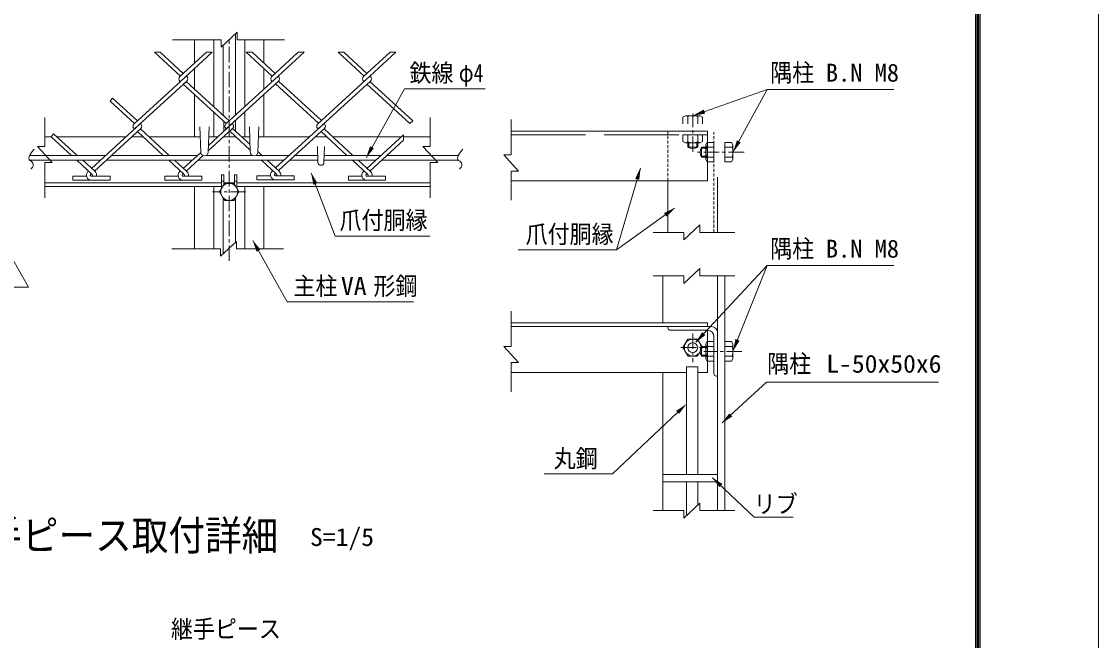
# Model space of a CAD drawing. Units: millimetres, scale not verified, with parts at other scales. Extents: x -4455 to 4455, y -3150 to 3150.
# Drawn here: x 1852 to 4455, y -1086 to 410 of the extents above; entities that cross this region are included whole.
import ezdxf
from ezdxf.enums import TextEntityAlignment as Align

# ---------------------------------------------------------------- set-up
doc = ezdxf.new("R2010")
doc.units = ezdxf.units.MM
doc.header["$LTSCALE"] = 30
for name, pattern in [('DASHED', [7.5, 6, -1.5]), ('USER1', [2, 1.25, -0.25, 0.25, -0.25]), ('USER2', [0.375, 0.25, -0.125])]:
    doc.linetypes.add(name, pattern=pattern)
doc.layers.add('0-4_7詳細', color=7, linetype='Continuous', lineweight=18)
doc.layers.add('0-D_D-TTL', color=7, linetype='Continuous', lineweight=9)
doc.styles.add('ＭＳ ゴシック', font='')
doc.styles.get('ＭＳ ゴシック').set_extended_font_data('MS Gothic')

msp = doc.modelspace()

# ---------------------------------------------------------------- linework, layer by layer
at = {"layer": '0-4_7詳細', "color": 4}
for p, q in [((2334.32, 366.16), (2216.52, 366.16)), ((2373.09, 384.16), (2334.32, 348.16)), ((2334.32, 366.16), (2334.32, 348.16)), ((2373.09, 366.16), (2373.09, 384.16)), ((2373.09, 366.16), (2487.04, 366.16)), ((1907.99, 108.06), (1907.99, 178.26)), ((2839.79, 108.06), (2839.79, 178.26)), ((3035.32, 87.71), (3035.32, 173.29)), ((1907.99, 108.06), (1889.99, 108.06)), ((1925.99, 69.29), (1889.99, 108.06)), ((2839.79, 108.06), (2821.79, 108.06)), ((2857.79, 69.29), (2821.79, 108.06)), ((3017.32, 87.71), (3053.32, 48.93)), ((3035.32, 87.71), (3017.32, 87.71)), ((1907.99, 69.29), (1907.99, -16.29)), ((1907.99, 69.29), (1925.99, 69.29)), ((2839.79, 69.29), (2839.79, -16.29)), ((2839.79, 69.29), (2857.79, 69.29)), ((3035.32, 48.93), (3035.32, -21.26)), ((3035.32, 48.93), (3053.32, 48.93)), ((3452.92, -99.46), (3378.7, -99.46)), ((3452.92, -117.46), (3491.69, -81.46)), ((3452.92, -99.46), (3452.92, -117.46)), ((3491.69, -99.46), (3491.69, -81.46)), ((3491.69, -99.46), (3576.37, -99.46)), ((2371.22, -121.19), (2332.45, -157.19)), ((2371.22, -139.19), (2371.22, -121.19)), ((2332.45, -139.19), (2214.65, -139.19)), ((2332.45, -139.19), (2332.45, -157.19)), ((2371.22, -139.19), (2485.17, -139.19)), ((3452.92, -204.75), (3378.7, -204.75)), ((3452.92, -222.75), (3491.69, -186.75)), ((3452.92, -204.75), (3452.92, -222.75)), ((3491.69, -204.75), (3491.69, -186.75)), ((3491.69, -204.75), (3576.37, -204.75)), ((3035.32, -375.5), (3035.32, -289.92)), ((3017.32, -375.5), (3053.32, -414.28)), ((3035.32, -375.5), (3017.32, -375.5)), ((3035.32, -414.28), (3035.32, -484.47)), ((3035.32, -414.28), (3053.32, -414.28)), ((3452.92, -789.79), (3491.69, -753.79)), ((3491.69, -771.79), (3491.69, -753.79)), ((3452.92, -771.79), (3378.7, -771.79)), ((3452.92, -771.79), (3452.92, -789.79)), ((3491.69, -771.79), (3576.37, -771.79))]:
    msp.add_line(p, q, dxfattribs=at)
at = {"layer": '0-4_7詳細', "lineweight": 9}
for p, q in [((2269.71, 309.6), (2269.71, 366.16)), ((2316.21, 204.47), (2316.21, 366.16)), ((2368.71, 183.85), (2368.71, 380.09)), ((2391.21, 204.47), (2391.21, 366.16)), ((2437.71, 309.6), (2437.71, 366.16)), ((2338.71, 183.85), (2338.71, 352.23)), ((2269.71, 247.08), (2269.71, 296.58)), ((2437.71, 247.08), (2437.71, 296.58)), ((3654.34, 246.18), (3572.4, 96.03)), ((2269.71, 131.73), (2269.71, 234.05)), ((2437.71, 131.73), (2437.71, 234.05)), ((2316.21, 131.73), (2316.21, 191.44)), ((2391.21, 131.73), (2391.21, 191.44)), ((3456.48, 182.47), (3450.72, 179.14)), ((3456.48, 182.47), (3492, 182.47)), ((3492, 182.47), (3497.76, 179.14)), ((2340.85, 145.3), (2340.85, 168.86)), ((2368.71, 145.3), (2368.71, 170.83)), ((3450.72, 179.14), (3450.72, 163.27)), ((3462.24, 180.41), (3462.24, 163.27)), ((3486.24, 180.41), (3486.24, 163.27)), ((3497.76, 179.14), (3497.76, 163.27)), ((1907.99, 131.73), (1923.11, 131.73)), ((1937.32, 131.73), (2104.01, 131.73)), ((2118.22, 131.73), (2145.14, 131.73)), ((2159.35, 131.73), (2283.34, 131.73)), ((2282.46, 155.88), (2284.71, 94.38)), ((2304.96, 155.88), (2302.71, 94.38)), ((2304.07, 131.73), (2326.04, 131.73)), ((2340.25, 131.73), (2369.31, 131.73)), ((2383.52, 131.73), (2403.34, 131.73)), ((2402.46, 155.88), (2404.71, 94.38)), ((2424.96, 155.88), (2422.71, 94.38)), ((2424.07, 131.73), (2548.07, 131.73)), ((2562.28, 131.73), (2589.19, 131.73)), ((2603.4, 131.73), (2770.09, 131.73)), ((2775.2, 131.73), (2839.79, 131.73)), ((3035.32, 145.27), (3507.24, 145.27)), ((3510.24, 145.27), (3402.24, 145.27)), ((3450.72, 136.27), (3497.76, 136.27)), ((3450.72, 120.4), (3450.72, 136.27)), ((3462.24, 119.13), (3462.24, 136.27)), ((3486.24, 119.13), (3486.24, 136.27)), ((3510.24, 25.27), (3510.24, 145.27)), ((2566.84, 108.03), (2568.24, 69.84)), ((2584.03, 108.03), (2582.64, 69.84)), ((3456.48, 117.07), (3450.72, 120.4)), ((3456.48, 117.07), (3492, 117.07)), ((3462.24, 117.07), (3462.24, 106.41)), ((3462.24, 106.41), (3486.24, 106.41)), ((3486.24, 117.07), (3486.24, 106.41)), ((3495.38, 82.27), (3495.38, 106.27)), ((3506.04, 106.27), (3495.38, 106.27)), ((3506.04, 76.51), (3506.04, 112.03)), ((3508.1, 106.27), (3525.24, 106.27)), ((3525.24, 70.75), (3525.24, 117.79)), ((3568.12, 117.79), (3552.24, 117.79)), ((3552.24, 70.75), (3552.24, 117.79)), ((3569.38, 106.27), (3552.24, 106.27)), ((3571.44, 112.03), (3568.12, 117.79)), ((3571.44, 76.51), (3571.44, 112.03)), ((1871.11, 86.73), (2054.9, 86.73)), ((2069.11, 86.73), (2276.93, 86.73)), ((2298.45, 86.73), (2408.96, 86.73)), ((2418.45, 86.73), (2498.96, 86.73)), ((2513.17, 86.73), (2567.62, 86.73)), ((2583.25, 86.73), (2720.99, 86.73)), ((2735.2, 86.73), (2907.46, 86.73)), ((3506.04, 82.27), (3495.38, 82.27)), ((3508.1, 82.27), (3525.24, 82.27)), ((3569.38, 82.27), (3552.24, 82.27)), ((1871.64, 74.73), (2041.81, 74.73)), ((2056.02, 74.73), (2263.83, 74.73)), ((2278.04, 74.73), (2485.86, 74.73)), ((2500.07, 74.73), (2568.06, 74.73)), ((2582.81, 74.73), (2707.89, 74.73)), ((2722.1, 74.73), (2907.99, 74.73)), ((3506.04, 76.51), (3509.37, 70.75)), ((3509.37, 70.75), (3525.24, 70.75)), ((3568.12, 70.75), (3552.24, 70.75)), ((3571.44, 76.51), (3568.12, 70.75)), ((2334.96, 6.64), (2334.96, 39.42)), ((2366.46, 39.42), (2372.46, 39.42)), ((2366.46, 17.03), (2366.46, 39.42)), ((2372.46, 6.64), (2372.46, 39.42)), ((3534.24, -99.46), (3534.24, 34.27)), ((1907.99, 20.73), (2334.96, 20.73)), ((1907.99, 11.73), (2334.96, 11.73)), ((2334.96, 11.73), (2218.71, 11.73)), ((2334.96, 11.73), (2244.21, 11.73)), ((2269.71, -139.19), (2269.71, 11.73)), ((2316.21, -139.19), (2316.21, 11.73)), ((2340.96, 24.42), (2334.96, 24.42)), ((2337.43, 10.92), (2334.96, 10.92)), ((2340.96, 20.73), (2366.46, 20.73)), ((2366.46, 24.42), (2372.46, 24.42)), ((2369.99, 10.92), (2372.46, 10.92)), ((2372.46, 20.73), (2839.79, 20.73)), ((2372.46, 11.73), (2839.79, 11.73)), ((2463.21, 11.73), (2372.46, 11.73)), ((2488.71, 11.73), (2372.46, 11.73)), ((2391.21, -139.19), (2391.21, 11.73)), ((2437.71, -139.19), (2437.71, 11.73)), ((3035.32, 25.27), (3510.24, 25.27)), ((3414.24, -99.46), (3414.24, 25.27)), ((2338.71, -151.38), (2338.71, -16.38)), ((2368.71, -123.52), (2368.71, -16.38)), ((3290.03, -141.97), (3430.56, -40.72)), ((3654.34, -179.17), (3572.18, -385.08)), ((3402.24, -317.94), (3402.24, -204.75)), ((3534.24, -771.79), (3534.24, -204.75)), ((3552.24, -771.79), (3552.24, -204.75)), ((3035.32, -317.94), (3507.24, -317.94)), ((3035.32, -326.94), (3507.24, -326.94)), ((3510.24, -317.94), (3402.24, -317.94)), ((3519.24, -326.94), (3414.24, -326.94)), ((3414.24, -326.94), (3414.24, -329.94)), ((3510.24, -335.94), (3420.24, -335.94)), ((3424.74, -317.94), (3425.04, -317.94)), ((3510.24, -326.94), (3510.24, -317.94)), ((3510.24, -437.94), (3510.24, -335.94)), ((3525.24, -440.94), (3525.24, -350.94)), ((3525.24, -410.46), (3525.24, -363.42)), ((3534.24, -446.94), (3534.24, -341.94)), ((3568.12, -363.42), (3552.24, -363.42)), ((3552.24, -410.46), (3552.24, -363.42)), ((3571.44, -369.18), (3568.12, -363.42)), ((3495.38, -398.94), (3495.38, -374.94)), ((3506.04, -374.94), (3495.38, -374.94)), ((3506.04, -404.7), (3506.04, -369.18)), ((3508.1, -374.94), (3525.24, -374.94)), ((3569.38, -374.94), (3552.24, -374.94)), ((3571.44, -404.7), (3571.44, -369.18)), ((3506.04, -398.94), (3495.38, -398.94)), ((3506.04, -404.7), (3509.37, -410.46)), ((3508.1, -398.94), (3525.24, -398.94)), ((3509.37, -410.46), (3525.24, -410.46)), ((3569.38, -398.94), (3552.24, -398.94)), ((3568.12, -410.46), (3552.24, -410.46)), ((3571.44, -404.7), (3568.12, -410.46)), ((3035.32, -437.94), (3459.56, -437.94)), ((3402.24, -771.79), (3402.24, -437.94)), ((3459.56, -684.43), (3459.56, -424)), ((3459.56, -424), (3486.56, -424)), ((3486.56, -684.43), (3486.56, -424)), ((3486.56, -437.94), (3510.24, -437.94)), ((3534.24, -446.94), (3531.24, -446.94)), ((3534.24, -684.43), (3402.24, -684.43)), ((3534.24, -702.43), (3402.24, -702.43)), ((3459.56, -783.63), (3459.56, -702.43)), ((3486.56, -758.56), (3486.56, -702.43))]:
    msp.add_line(p, q, dxfattribs=at)
at = {"layer": '0-4_7詳細', "color": 1, "linetype": 'USER1'}
for p, q in [((2353.71, -168.5), (2353.71, 367.3)), ((3474.24, 95.17), (3474.24, 187.54)), ((3598.24, 94.27), (3481.8, 94.27)), ((2394, -1.62), (2313.36, -1.62)), ((3474.24, -343.75), (3474.24, -413.14)), ((3445.68, -377.94), (3502.8, -377.94)), ((3593.34, -386.94), (3500.98, -386.94))]:
    msp.add_line(p, q, dxfattribs=at)
at = {"layer": '0-4_7詳細', "color": 3}
for p, q in [((2235.59, 278.34), (2172.79, 335.88)), ((2187, 335.88), (2172.79, 335.88)), ((2242.69, 284.85), (2187, 335.88)), ((2298.39, 335.88), (2234.52, 277.36)), ((2312.6, 335.88), (2235.59, 265.32)), ((2312.6, 335.88), (2298.39, 335.88)), ((2457.62, 278.34), (2394.82, 335.88)), ((2409.03, 335.88), (2394.82, 335.88)), ((2464.72, 284.85), (2409.03, 335.88)), ((2520.41, 335.88), (2456.55, 277.36)), ((2534.62, 335.88), (2471.83, 278.34)), ((2534.62, 335.88), (2520.41, 335.88)), ((2679.64, 278.34), (2616.85, 335.88)), ((2631.06, 335.88), (2616.85, 335.88)), ((2686.75, 284.85), (2631.06, 335.88)), ((2742.44, 335.88), (2678.57, 277.36)), ((2756.65, 335.88), (2693.85, 278.34)), ((2756.65, 335.88), (2742.44, 335.88)), ((2235.59, 265.32), (2123.5, 162.61)), ((2250.87, 266.3), (2124.57, 150.57)), ((2235.59, 265.32), (2234.52, 266.3)), ((2235.59, 265.32), (2234.52, 266.3)), ((2250.87, 266.3), (2242.69, 258.81)), ((2250.87, 277.36), (2249.8, 278.34)), ((2353.71, 170.1), (2249.8, 265.32)), ((2471.83, 278.34), (2345.53, 162.61)), ((2472.9, 266.3), (2346.6, 150.57)), ((2464.72, 284.85), (2456.55, 277.36)), ((2457.62, 265.32), (2456.55, 266.3)), ((2457.62, 265.32), (2456.55, 266.3)), ((2472.9, 277.36), (2471.83, 278.34)), ((2472.9, 277.36), (2471.83, 278.34)), ((2576.81, 171.08), (2472.9, 266.3)), ((2693.85, 278.34), (2567.56, 162.61)), ((2694.92, 266.3), (2568.63, 150.57)), ((2686.75, 284.85), (2678.57, 277.36)), ((2679.64, 265.32), (2678.57, 266.3)), ((2679.64, 265.32), (2678.57, 266.3)), ((2694.92, 277.36), (2693.85, 278.34)), ((2694.92, 277.36), (2693.85, 278.34)), ((2797.76, 170.1), (2693.85, 265.32)), ((2346.6, 163.59), (2242.69, 258.81)), ((2569.7, 164.57), (2465.79, 259.79)), ((2790.66, 163.59), (2686.75, 258.81)), ((2071.73, 225.03), (2065.63, 217.6)), ((2124.57, 163.59), (2065.63, 217.6)), ((2131.68, 170.1), (2071.73, 225.03)), ((2583.91, 164.57), (2465.79, 56.34)), ((2575.74, 170.1), (2567.56, 162.61)), ((2583.91, 162.61), (2582.84, 163.59)), ((2583.91, 162.61), (2582.84, 163.59)), ((2790.66, 163.59), (2797.76, 170.1)), ((1929.21, 139.16), (1923.11, 131.73)), ((1972.22, 86.73), (1923.11, 131.73)), ((1986.43, 86.73), (1929.21, 139.16)), ((2124.57, 150.57), (2123.5, 151.55)), ((2124.57, 150.57), (2123.5, 151.55)), ((2139.85, 151.55), (2131.68, 144.06)), ((2194.25, 86.73), (2131.68, 144.06)), ((2208.46, 86.73), (2138.78, 150.57)), ((2361.88, 151.55), (2302.82, 97.43)), ((2346.6, 150.57), (2345.53, 151.55)), ((2346.6, 150.57), (2345.53, 151.55)), ((2404.52, 99.46), (2354.78, 145.04)), ((2404.03, 112.93), (2361.88, 151.55)), ((2584.98, 152.53), (2472.9, 49.83)), ((2568.63, 150.57), (2567.56, 151.55)), ((2568.63, 150.57), (2567.56, 151.55)), ((2638.3, 86.73), (2575.74, 144.06)), ((2652.51, 86.73), (2582.84, 150.57)), ((2775.2, 136.41), (2686.75, 55.36)), ((2775.2, 123.39), (2775.2, 136.41)), ((2775.2, 123.39), (2693.85, 48.85)), ((2284.72, 93.87), (2242.69, 55.36)), ((2290.37, 86.02), (2249.8, 48.85)), ((2432.63, 86.73), (2422.76, 95.77)), ((2022.72, 40.45), (1985.31, 74.73)), ((2029.21, 47.53), (1999.52, 74.73)), ((2244.75, 40.45), (2207.34, 74.73)), ((2251.24, 47.53), (2221.55, 74.73)), ((2467.85, 41.43), (2431.51, 74.73)), ((2474.33, 48.51), (2445.72, 74.73)), ((2688.81, 40.45), (2651.4, 74.73)), ((2695.29, 47.53), (2665.61, 74.73)), ((2008.47, 36.28), (1975.67, 36.28)), ((1975.67, 26.68), (1975.67, 36.28)), ((2021.1, 26.68), (1975.67, 26.68)), ((2013.56, 48.85), (2012.12, 47.53)), ((2020.67, 42.34), (2018.61, 40.45)), ((2020.23, 36.28), (2065.67, 36.28)), ((2021.1, 36.28), (2020.23, 36.28)), ((2020.23, 26.68), (2065.67, 26.68)), ((2020.67, 42.34), (2022.72, 40.45)), ((2065.67, 26.68), (2065.67, 36.28)), ((2197.69, 26.68), (2197.69, 36.28)), ((2230.5, 36.28), (2197.69, 36.28)), ((2243.13, 26.68), (2197.69, 26.68)), ((2235.59, 48.85), (2234.15, 47.53)), ((2242.69, 42.34), (2240.64, 40.45)), ((2243.13, 36.28), (2242.26, 36.28)), ((2242.26, 36.28), (2287.69, 36.28)), ((2242.26, 26.68), (2287.69, 26.68)), ((2287.69, 26.68), (2287.69, 36.28)), ((2453.6, 37.26), (2420.79, 37.26)), ((2420.79, 27.66), (2420.79, 37.26)), ((2466.23, 27.66), (2420.79, 27.66)), ((2458.69, 49.83), (2457.25, 48.51)), ((2465.79, 43.32), (2463.74, 41.43)), ((2465.36, 37.26), (2510.79, 37.26)), ((2466.23, 37.26), (2465.36, 37.26)), ((2465.36, 27.66), (2510.79, 27.66)), ((2510.79, 27.66), (2510.79, 37.26)), ((2641.75, 26.68), (2641.75, 36.28)), ((2674.56, 36.28), (2641.75, 36.28)), ((2687.19, 26.68), (2641.75, 26.68)), ((2679.64, 48.85), (2678.21, 47.53)), ((2686.75, 42.34), (2684.69, 40.45)), ((2686.31, 36.28), (2731.75, 36.28)), ((2687.19, 36.28), (2686.31, 36.28)), ((2686.31, 26.68), (2731.75, 26.68)), ((2731.75, 26.68), (2731.75, 36.28))]:
    msp.add_line(p, q, dxfattribs=at)
at = {"layer": '0-4_7詳細', "color": 3, "linetype": 'DASHED'}
msp.add_line((3035.32, 136.27), (3510.24, 136.27), dxfattribs=at)
at = {"layer": '0-4_7詳細', "color": 1, "linetype": 'USER2'}
for p, q in [((3414.24, 25.27), (3414.24, 145.35)), ((3525.24, -99.46), (3525.24, 142.86))]:
    msp.add_line(p, q, dxfattribs=at)
at = {"layer": '0-4_7詳細', "color": 1}
for p, q in [((3464.64, 117.07), (3464.64, 105.2)), ((3483.84, 117.07), (3483.84, 105.2)), ((3506.04, 103.87), (3494.17, 103.87)), ((3506.04, 84.67), (3494.17, 84.67)), ((3506.04, -377.34), (3494.17, -377.34)), ((3506.04, -396.54), (3494.17, -396.54)), ((3437.69, -534.54), (3279.99, -682.73)), ((3115.26, -682.73), (3279.99, -682.73))]:
    msp.add_line(p, q, dxfattribs=at)
at = {"layer": '0-4_7詳細', "lineweight": 9}
for points in [[(2972.73, 247.63), (2777.17, 247.63), (2685.31, 81.9)], [(3960.15, 246.18), (3654.34, 246.18), (3476.13, 183.14)], [(3492, 117.07), (3497.76, 120.4), (3497.76, 136.27)], [(3506.04, 112.03), (3509.37, 117.79), (3525.24, 117.79)], [(3052.04, -141.97), (3290.03, -141.97), (3347.85, 55.9)], [(2340.96, 17.03), (2340.96, 39.42), (2334.96, 39.42)], [(2838.82, -108.77), (2610.06, -108.77), (2552.14, 43.63)], [(2799.35, -267.49), (2493.99, -267.49), (2410.87, -119.12)], [(3960.15, -179.17), (3654.34, -179.17), (3481.93, -364.72)], [(3506.04, -369.18), (3509.37, -363.42), (3525.24, -363.42)], [(4068.4, -461.12), (3652.57, -461.12), (3545.65, -559.54)], [(3716.71, -787.42), (3622.79, -787.42), (3521.95, -692.28)]]:
    msp.add_lwpolyline(points, dxfattribs=at)
at = {"layer": '0-4_7詳細', "color": 3}
for points in [[(2139.85, 162.61), (2138.78, 163.59), (2020.67, 55.36)], [(2361.88, 162.61), (2360.81, 163.59), (2303.31, 110.9)], [(2139.85, 151.55), (2027.77, 48.85), (2029.21, 47.53)]]:
    msp.add_lwpolyline(points, dxfattribs=at)
at = {"layer": '0-4_7詳細', "color": 4}
for points in [[(1874.84, 53.46), (1875.15, 53.84), (1877.82, 58.05), (1879.38, 61.8), (1879.85, 65.12), (1879.23, 67.99), (1877.51, 70.42), (1874.69, 72.41), (1871.86, 74.42), (1870.11, 76.9), (1869.43, 79.86), (1869.82, 83.29), (1871.28, 87.2), (1873.82, 91.58), (1877.44, 96.44), (1882.13, 101.77)], [(2911.19, 53.46), (2911.5, 53.84), (2914.17, 58.05), (2915.73, 61.8), (2916.2, 65.12), (2915.58, 67.99), (2913.86, 70.42), (2911.04, 72.41), (2908.21, 74.42), (2906.46, 76.9), (2905.78, 79.86), (2906.17, 83.29), (2907.63, 87.2), (2910.17, 91.58), (2913.79, 96.44), (2918.48, 101.77)], [(1527.34, -232.13), (1868.17, -232.13), (1739.68, -5.21)]]:
    msp.add_lwpolyline(points, dxfattribs=at)
at = {"layer": '0-4_7詳細', "color": 3}
for points in [[(2330.19, -1.62), (2341.95, -21.99), (2365.47, -21.99), (2377.23, -1.62), (2365.47, 18.75), (2341.95, 18.75)], [(3497.76, -377.94), (3486, -357.57), (3462.48, -357.57), (3450.72, -377.94), (3462.48, -398.31), (3486, -398.31)]]:
    msp.add_lwpolyline(points, close=True, dxfattribs=at)
for centre, radius in [((2353.71, -1.62), 20.4), ((3474.24, -377.94), 20.4), ((3474.24, -377.94), 12)]:
    msp.add_circle(centre, radius, dxfattribs=at)
for centre, radius, start, end in [((2239.58, 271.83), 7.5, 132.5, 227.5), ((2245.8, 271.83), 7.5, 312.5, 47.5), ((2461.61, 271.83), 7.5, 132.5, 227.5), ((2467.83, 271.83), 7.5, 312.5, 47.5), ((2683.64, 271.83), 7.5, 132.5, 227.5), ((2689.86, 271.83), 7.5, 312.5, 47.5), ((2128.57, 157.08), 7.5, 132.5, 227.5), ((2134.79, 157.08), 7.5, 312.5, 47.5), ((2350.6, 157.08), 7.5, 132.5, 227.5), ((2356.82, 157.08), 7.5, 312.5, 47.5), ((2572.63, 157.08), 7.5, 132.5, 227.5), ((2578.84, 157.08), 7.5, 312.5, 47.5), ((2020.23, 38.68), 12, 132.5, 270), ((2020.23, 38.68), 2.4, 132.5, 270), ((2021.1, 38.68), 2.4, 270, 47.5), ((2021.1, 38.68), 12, 348.46304, 47.5), ((2242.26, 38.68), 12, 132.5, 270), ((2242.26, 38.68), 2.4, 132.5, 270), ((2243.13, 38.68), 2.4, 270, 47.5), ((2243.13, 38.68), 12, 348.46304, 47.5), ((2465.36, 39.66), 12, 132.5, 270), ((2465.36, 39.66), 2.4, 132.5, 270), ((2466.23, 39.66), 2.4, 270, 47.5), ((2466.23, 39.66), 12, 348.46304, 47.5), ((2686.31, 38.68), 12, 132.5, 270), ((2686.31, 38.68), 2.4, 132.5, 270), ((2687.19, 38.68), 2.4, 270, 47.5), ((2687.19, 38.68), 12, 348.46304, 47.5)]:
    msp.add_arc(centre, radius, start, end, dxfattribs=at)
at = {"layer": '0-4_7詳細', "lineweight": 9}
for centre, radius, start, end in [((3456.48, 173.38), 9.09, 50.6618, 90), ((3474.24, 146.47), 36, 70.52878, 109.47122), ((3492, 173.38), 9.09, 90, 129.3382), ((3456.48, 126.16), 9.09, 270, 309.3382), ((3474.24, 153.07), 36, 250.52878, 289.47122), ((3474.24, 127.19), 24, 240, 300), ((3492, 126.16), 9.09, 230.6618, 270), ((3516.17, 94.27), 24, 150, 210), ((3515.13, 112.03), 9.09, 180, 219.3382), ((3542.04, 94.27), 36, 160.52878, 199.47122), ((3562.35, 112.03), 9.09, 320.6618, 0), ((3535.44, 94.27), 36, 340.52878, 19.47122), ((2293.71, 94.38), 9, 180, 0), ((2413.71, 94.38), 9, 180, 0), ((3515.13, 76.51), 9.09, 140.6618, 180), ((3562.35, 76.51), 9.09, 0, 39.3382), ((2575.44, 69.84), 7.2, 180, 0), ((3420.24, -329.94), 6, 180, 270), ((3510.24, -350.94), 15, 0, 90), ((3519.24, -341.94), 15, 0, 90), ((3516.17, -386.94), 24, 150, 210), ((3515.13, -369.18), 9.09, 180, 219.3382), ((3542.04, -386.94), 36, 160.52878, 199.47122), ((3562.35, -369.18), 9.09, 320.6618, 0), ((3535.44, -386.94), 36, 340.52878, 19.47122), ((3515.13, -404.7), 9.09, 140.6618, 180), ((3562.35, -404.7), 9.09, 0, 39.3382), ((3531.24, -440.94), 6, 180, 270)]:
    msp.add_arc(centre, radius, start, end, dxfattribs=at)
at = {"layer": '0-4_7詳細'}
for points in [[(3474.24, 182.47), (3500.79, 197.39), (3504.26, 187.56)], [(2684.34, 80.16), (2694.32, 108.92), (2703.44, 103.87)], [(3571.44, 94.27), (3581.24, 123.1), (3590.39, 118.11)], [(3348.41, 57.82), (3345, 27.56), (3335, 30.48)], [(2551.43, 45.5), (2566.96, 19.31), (2557.22, 15.61)], [(3432.18, -39.55), (3410.89, -61.31), (3404.8, -52.86)], [(2409.89, -117.37), (2429.1, -141), (2420.01, -146.09)], [(3480.57, -366.18), (3497.17, -340.66), (3504.81, -347.75)], [(3571.44, -386.94), (3577.72, -357.15), (3587.4, -361.01)], [(3544.17, -560.9), (3562.72, -536.75), (3569.77, -544.41)], [(3520.5, -690.9), (3545.9, -707.7), (3538.74, -715.28)]]:
    msp.add_solid(points, dxfattribs=at)
at = {"layer": '0-4_7詳細', "color": 1}
msp.add_solid([(3434.27, -530.9), (3459.56, -514), (3441.12, -538.19)], dxfattribs=at)
at = {"layer": '0-D_D-TTL', "color": 2, "lineweight": 18}
msp.add_lwpolyline([(-4454.56, 3150.45), (4455.14, 3150.45), (4455.14, -3149.97), (-4454.56, -3149.97)], close=True, dxfattribs=at)
at = {"layer": '0-D_D-TTL'}
for points in [[(-4168.18, 2917.11), (4168.75, 2917.11), (4168.75, -2916.62), (-4168.18, -2916.62)], [(-4165.53, 2914.45), (4166.1, 2914.45), (4166.1, -2913.97), (-4165.53, -2913.97)], [(-4162.87, 2911.8), (4163.45, 2911.8), (4163.45, -2911.32), (-4162.87, -2911.32)], [(-4160.22, 2909.15), (4160.8, 2909.15), (4160.8, -2908.67), (-4160.22, -2908.67)], [(-4157.57, 2906.5), (4158.15, 2906.5), (4158.15, -2906.02), (-4157.57, -2906.02)]]:
    msp.add_lwpolyline(points, close=True, dxfattribs=at)

# ---------------------------------------------------------------- texts
at = {"layer": '0-4_7詳細', "color": 3, "style": 'ＭＳ ゴシック'}
for s, width, p in [('鉄線', 0.9, (2789.35, 251.36)), ('隅柱', 0.9, (3661.38, 251.91)), ('φ4', 0.8, (2908.73, 251.36)), ('爪付胴縁', 0.9, (2620.34, -104.62)), ('爪付胴縁', 0.9, (3070.18, -138.25)), ('隅柱', 0.9, (3661.38, -173.44)), ('主柱', 0.9, (2509.17, -263.64)), ('VA', 1.05, (2623.76, -263.47)), ('形鋼', 0.9, (2702.39, -263.64)), ('隅柱', 0.9, (3654.29, -451.59)), ('L-50x50x6', 1.05, (3797.11, -451.59)), ('丸鋼', 0.9, (3138.09, -680.56)), ('リブ', 0.9, (3621.58, -790.51)), ('S=1/5', 1.05, (2548.97, -870.43)), ('継手ピース', 0.9, (2212.68, -1092.62))]:
    msp.add_text(s, height=43.33, dxfattribs=dict(at, width=width)).set_placement(p, align=Align.BOTTOM_LEFT)
for p in [(3796.19, 251.91), (3796.19, -173.44)]:
    msp.add_text('B.N M8', height=43.33, dxfattribs=at).set_placement(p, align=Align.BOTTOM_LEFT)
at = {"layer": '0-4_7詳細', "style": 'ＭＳ ゴシック', "width": 0.9}
msp.add_text('継手ピース取付詳細', height=72.14, dxfattribs=at).set_placement((1675.21, -889.47), align=Align.BOTTOM_LEFT)

doc.saveas('drawing.dxf')
